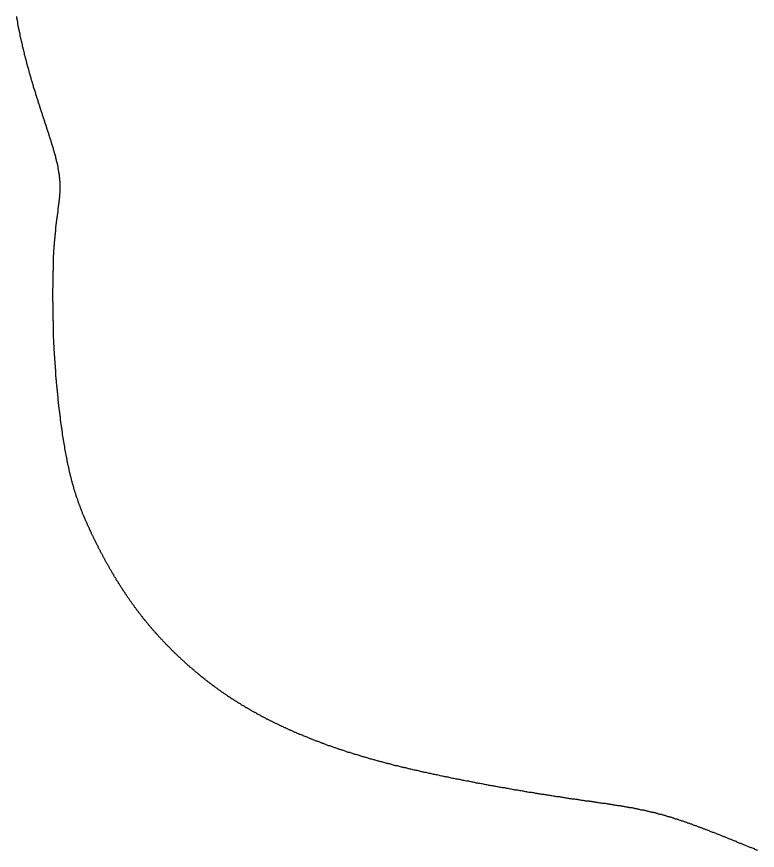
# Model space of a CAD drawing. Header units: millimetres. Extents: x 35 to 605, y 64 to 964.
# Drawn here: x 317.38 to 342.92, y 546.63 to 575.39 of the extents above; entities that cross this region are included whole.
import ezdxf

# ---------------------------------------------------------------- set-up
doc = ezdxf.new("R2010")
doc.units = ezdxf.units.MM

msp = doc.modelspace()

# ---------------------------------------------------------------- linework, layer by layer
msp.add_polyline3d([(342.927, 546.628, 0), (342.897, 546.638, 0), (342.867, 546.648, 0), (342.837, 546.658, 0), (342.817, 546.678, 0), (342.787, 546.688, 0), (342.757, 546.698, 0), (342.727, 546.708, 0), (342.707, 546.718, 0), (342.677, 546.728, 0), (342.647, 546.738, 0), (342.617, 546.748, 0), (342.597, 546.758, 0), (342.567, 546.768, 0), (342.537, 546.788, 0), (342.517, 546.798, 0), (342.487, 546.808, 0), (342.457, 546.818, 0), (342.437, 546.828, 0), (342.407, 546.838, 0), (342.377, 546.848, 0), (342.357, 546.858, 0), (342.327, 546.868, 0), (342.297, 546.878, 0), (342.277, 546.888, 0), (342.247, 546.898, 0), (342.217, 546.908, 0), (342.197, 546.928, 0), (342.167, 546.938, 0), (342.147, 546.948, 0), (342.117, 546.958, 0), (342.087, 546.968, 0), (342.067, 546.978, 0), (342.037, 546.988, 0), (342.017, 546.998, 0), (341.987, 547.008, 0), (341.967, 547.018, 0), (341.937, 547.028, 0), (341.917, 547.038, 0), (341.887, 547.048, 0), (341.867, 547.058, 0), (341.837, 547.068, 0), (341.817, 547.078, 0), (341.787, 547.088, 0), (341.767, 547.098, 0), (341.737, 547.108, 0), (341.717, 547.118, 0), (341.687, 547.128, 0), (341.667, 547.138, 0), (341.637, 547.148, 0), (341.617, 547.158, 0), (341.587, 547.168, 0), (341.567, 547.178, 0), (341.537, 547.188, 0), (341.517, 547.198, 0), (341.497, 547.208, 0), (341.467, 547.218, 0), (341.447, 547.228, 0), (341.417, 547.238, 0), (341.397, 547.248, 0), (341.377, 547.248, 0), (341.347, 547.258, 0), (341.327, 547.268, 0), (341.297, 547.278, 0), (341.277, 547.288, 0), (341.257, 547.298, 0), (341.227, 547.308, 0), (341.207, 547.318, 0), (341.187, 547.328, 0), (341.157, 547.338, 0), (341.137, 547.348, 0), (341.117, 547.358, 0), (341.087, 547.358, 0), (341.067, 547.368, 0), (341.047, 547.378, 0), (341.017, 547.388, 0), (340.997, 547.398, 0), (340.977, 547.408, 0), (340.947, 547.418, 0), (340.927, 547.428, 0), (340.907, 547.428, 0), (340.877, 547.438, 0), (340.857, 547.448, 0), (340.837, 547.458, 0), (340.807, 547.468, 0), (340.787, 547.478, 0), (340.767, 547.488, 0), (340.747, 547.488, 0), (340.717, 547.498, 0), (340.697, 547.508, 0), (340.677, 547.518, 0), (340.657, 547.528, 0), (340.627, 547.528, 0), (340.607, 547.538, 0), (340.587, 547.548, 0), (340.567, 547.558, 0), (340.537, 547.568, 0), (340.517, 547.568, 0), (340.497, 547.578, 0), (340.477, 547.588, 0), (340.457, 547.598, 0), (340.427, 547.598, 0), (340.407, 547.608, 0), (340.387, 547.618, 0), (340.367, 547.628, 0), (340.337, 547.638, 0), (340.317, 547.638, 0), (340.297, 547.648, 0), (340.277, 547.658, 0), (340.257, 547.658, 0), (340.227, 547.668, 0), (340.207, 547.678, 0), (340.187, 547.688, 0), (340.167, 547.688, 0), (340.147, 547.698, 0), (340.127, 547.708, 0), (340.097, 547.708, 0), (340.077, 547.718, 0), (340.057, 547.728, 0), (340.037, 547.738, 0), (340.017, 547.738, 0), (339.997, 547.748, 0), (339.967, 547.758, 0), (339.947, 547.758, 0), (339.927, 547.768, 0), (339.907, 547.768, 0), (339.887, 547.778, 0), (339.867, 547.788, 0), (339.837, 547.788, 0), (339.817, 547.798, 0), (339.797, 547.808, 0), (339.777, 547.808, 0), (339.757, 547.818, 0), (339.737, 547.828, 0), (339.717, 547.828, 0), (339.687, 547.838, 0), (339.667, 547.838, 0), (339.647, 547.848, 0), (339.627, 547.858, 0), (339.607, 547.858, 0), (339.587, 547.868, 0), (339.567, 547.868, 0), (339.537, 547.878, 0), (339.517, 547.878, 0), (339.497, 547.888, 0), (339.477, 547.898, 0), (339.457, 547.898, 0), (339.437, 547.908, 0), (339.417, 547.908, 0), (339.397, 547.918, 0), (339.367, 547.918, 0), (339.347, 547.928, 0), (339.327, 547.928, 0), (339.307, 547.938, 0), (339.287, 547.938, 0), (339.267, 547.948, 0), (339.247, 547.948, 0), (339.217, 547.958, 0), (339.197, 547.958, 0), (339.177, 547.968, 0), (339.157, 547.968, 0), (339.137, 547.978, 0), (339.117, 547.978, 0), (339.097, 547.988, 0), (339.067, 547.988, 0), (339.047, 547.998, 0), (339.027, 547.998, 0), (339.007, 548.008, 0), (338.987, 548.008, 0), (338.967, 548.018, 0), (338.937, 548.018, 0), (338.917, 548.018, 0), (338.897, 548.028, 0), (338.877, 548.028, 0), (338.857, 548.038, 0), (338.827, 548.038, 0), (338.807, 548.048, 0), (338.787, 548.048, 0), (338.767, 548.058, 0), (338.747, 548.058, 0), (338.717, 548.058, 0), (338.697, 548.068, 0), (338.677, 548.068, 0), (338.657, 548.078, 0), (338.637, 548.078, 0), (338.607, 548.088, 0), (338.587, 548.088, 0), (338.567, 548.088, 0), (338.547, 548.098, 0), (338.517, 548.098, 0), (338.497, 548.108, 0), (338.477, 548.108, 0), (338.457, 548.108, 0), (338.427, 548.118, 0), (338.407, 548.118, 0), (338.387, 548.128, 0), (338.357, 548.128, 0), (338.337, 548.128, 0), (338.317, 548.138, 0), (338.297, 548.138, 0), (338.267, 548.138, 0), (338.247, 548.148, 0), (338.227, 548.148, 0), (338.197, 548.158, 0), (338.177, 548.158, 0), (338.157, 548.158, 0), (338.127, 548.168, 0), (338.107, 548.168, 0), (338.077, 548.178, 0), (338.057, 548.178, 0), (338.037, 548.178, 0), (338.007, 548.188, 0), (337.987, 548.188, 0), (337.957, 548.188, 0), (337.937, 548.198, 0), (337.917, 548.198, 0), (337.887, 548.208, 0), (337.867, 548.208, 0), (337.837, 548.208, 0), (337.817, 548.218, 0), (337.787, 548.218, 0), (337.767, 548.218, 0), (337.737, 548.228, 0), (337.717, 548.228, 0), (337.687, 548.238, 0), (337.667, 548.238, 0), (337.637, 548.238, 0), (337.617, 548.248, 0), (337.587, 548.248, 0), (337.567, 548.248, 0), (337.537, 548.258, 0), (337.507, 548.258, 0), (337.487, 548.258, 0), (337.457, 548.268, 0), (337.437, 548.268, 0), (337.407, 548.278, 0), (337.377, 548.278, 0), (337.357, 548.278, 0), (337.327, 548.288, 0), (337.297, 548.288, 0), (337.277, 548.298, 0), (337.247, 548.298, 0), (337.217, 548.298, 0), (337.197, 548.308, 0), (337.167, 548.308, 0), (337.137, 548.308, 0), (337.117, 548.318, 0), (337.087, 548.318, 0), (337.057, 548.328, 0), (337.027, 548.328, 0), (336.997, 548.328, 0), (336.977, 548.338, 0), (336.947, 548.338, 0), (336.917, 548.348, 0), (336.887, 548.348, 0), (336.857, 548.348, 0), (336.827, 548.358, 0), (336.807, 548.358, 0), (336.777, 548.368, 0), (336.747, 548.368, 0), (336.717, 548.378, 0), (336.687, 548.378, 0), (336.657, 548.378, 0), (336.627, 548.388, 0), (336.597, 548.388, 0), (336.567, 548.398, 0), (336.537, 548.398, 0), (336.507, 548.408, 0), (336.477, 548.408, 0), (336.447, 548.408, 0), (336.417, 548.418, 0), (336.387, 548.418, 0), (336.357, 548.428, 0), (336.327, 548.428, 0), (336.297, 548.438, 0), (336.257, 548.438, 0), (336.227, 548.448, 0), (336.197, 548.448, 0), (336.167, 548.458, 0), (336.137, 548.458, 0), (336.107, 548.468, 0), (336.067, 548.468, 0), (336.037, 548.478, 0), (336.007, 548.478, 0), (335.977, 548.488, 0), (335.937, 548.488, 0), (335.907, 548.498, 0), (335.877, 548.498, 0), (335.837, 548.508, 0), (335.807, 548.508, 0), (335.777, 548.518, 0), (335.737, 548.518, 0), (335.707, 548.528, 0), (335.667, 548.528, 0), (335.637, 548.538, 0), (335.607, 548.538, 0), (335.567, 548.548, 0), (335.537, 548.548, 0), (335.497, 548.558, 0), (335.467, 548.568, 0), (335.427, 548.568, 0), (335.397, 548.578, 0), (335.357, 548.578, 0), (335.327, 548.588, 0), (335.287, 548.588, 0), (335.257, 548.598, 0), (335.217, 548.608, 0), (335.177, 548.608, 0), (335.147, 548.618, 0), (335.107, 548.618, 0), (335.077, 548.628, 0), (335.037, 548.628, 0), (334.997, 548.638, 0), (334.967, 548.648, 0), (334.927, 548.648, 0), (334.887, 548.658, 0), (334.857, 548.668, 0), (334.817, 548.668, 0), (334.777, 548.678, 0), (334.737, 548.678, 0), (334.707, 548.688, 0), (334.667, 548.698, 0), (334.627, 548.698, 0), (334.587, 548.708, 0), (334.557, 548.718, 0), (334.517, 548.718, 0), (334.477, 548.728, 0), (334.437, 548.738, 0), (334.407, 548.738, 0), (334.367, 548.748, 0), (334.327, 548.758, 0), (334.287, 548.758, 0), (334.247, 548.768, 0), (334.217, 548.778, 0), (334.177, 548.778, 0), (334.137, 548.788, 0), (334.097, 548.798, 0), (334.057, 548.798, 0), (334.017, 548.808, 0), (333.977, 548.818, 0), (333.947, 548.818, 0), (333.907, 548.828, 0), (333.867, 548.838, 0), (333.827, 548.838, 0), (333.787, 548.848, 0), (333.747, 548.858, 0), (333.707, 548.868, 0), (333.667, 548.868, 0), (333.637, 548.878, 0), (333.597, 548.888, 0), (333.557, 548.888, 0), (333.517, 548.898, 0), (333.477, 548.908, 0), (333.437, 548.918, 0), (333.397, 548.918, 0), (333.357, 548.928, 0), (333.317, 548.938, 0), (333.277, 548.948, 0), (333.237, 548.948, 0), (333.207, 548.958, 0), (333.167, 548.968, 0), (333.127, 548.978, 0), (333.087, 548.978, 0), (333.047, 548.988, 0), (333.007, 548.998, 0), (332.967, 549.008, 0), (332.927, 549.008, 0), (332.887, 549.018, 0), (332.847, 549.028, 0), (332.807, 549.038, 0), (332.767, 549.038, 0), (332.727, 549.048, 0), (332.697, 549.058, 0), (332.657, 549.068, 0), (332.617, 549.068, 0), (332.577, 549.078, 0), (332.537, 549.088, 0), (332.497, 549.098, 0), (332.457, 549.108, 0), (332.417, 549.108, 0), (332.377, 549.118, 0), (332.337, 549.128, 0), (332.297, 549.138, 0), (332.267, 549.148, 0), (332.227, 549.148, 0), (332.187, 549.158, 0), (332.147, 549.168, 0), (332.107, 549.178, 0), (332.067, 549.188, 0), (332.027, 549.188, 0), (331.987, 549.198, 0), (331.957, 549.208, 0), (331.917, 549.218, 0), (331.877, 549.228, 0), (331.837, 549.228, 0), (331.797, 549.238, 0), (331.757, 549.248, 0), (331.727, 549.258, 0), (331.687, 549.268, 0), (331.647, 549.278, 0), (331.607, 549.278, 0), (331.567, 549.288, 0), (331.537, 549.298, 0), (331.497, 549.308, 0), (331.457, 549.318, 0), (331.417, 549.328, 0), (331.387, 549.328, 0), (331.347, 549.338, 0), (331.307, 549.348, 0), (331.267, 549.358, 0), (331.237, 549.368, 0), (331.197, 549.378, 0), (331.157, 549.378, 0), (331.127, 549.388, 0), (331.087, 549.398, 0), (331.047, 549.408, 0), (331.017, 549.418, 0), (330.977, 549.428, 0), (330.937, 549.428, 0), (330.907, 549.438, 0), (330.867, 549.448, 0), (330.837, 549.458, 0), (330.797, 549.468, 0), (330.757, 549.478, 0), (330.727, 549.488, 0), (330.687, 549.488, 0), (330.657, 549.498, 0), (330.617, 549.508, 0), (330.587, 549.518, 0), (330.547, 549.528, 0), (330.517, 549.538, 0), (330.477, 549.548, 0), (330.447, 549.548, 0), (330.407, 549.558, 0), (330.377, 549.568, 0), (330.337, 549.578, 0), (330.307, 549.588, 0), (330.277, 549.598, 0), (330.237, 549.608, 0), (330.207, 549.608, 0), (330.177, 549.618, 0), (330.137, 549.628, 0), (330.107, 549.638, 0), (330.077, 549.648, 0), (330.037, 549.658, 0), (330.007, 549.668, 0), (329.977, 549.678, 0), (329.937, 549.678, 0), (329.907, 549.688, 0), (329.877, 549.698, 0), (329.847, 549.708, 0), (329.817, 549.718, 0), (329.777, 549.728, 0), (329.747, 549.738, 0), (329.717, 549.748, 0), (329.687, 549.748, 0), (329.657, 549.758, 0), (329.617, 549.768, 0), (329.587, 549.778, 0), (329.557, 549.788, 0), (329.527, 549.798, 0), (329.497, 549.808, 0), (329.467, 549.818, 0), (329.437, 549.828, 0), (329.407, 549.828, 0), (329.377, 549.838, 0), (329.347, 549.848, 0), (329.317, 549.858, 0), (329.287, 549.868, 0), (329.257, 549.878, 0), (329.227, 549.888, 0), (329.197, 549.898, 0), (329.167, 549.908, 0), (329.137, 549.918, 0), (329.107, 549.918, 0), (329.077, 549.928, 0), (329.047, 549.938, 0), (329.017, 549.948, 0), (328.987, 549.958, 0), (328.957, 549.968, 0), (328.927, 549.978, 0), (328.897, 549.988, 0), (328.877, 549.998, 0), (328.847, 550.008, 0), (328.817, 550.008, 0), (328.787, 550.018, 0), (328.757, 550.028, 0), (328.727, 550.038, 0), (328.707, 550.048, 0), (328.677, 550.058, 0), (328.647, 550.068, 0), (328.617, 550.078, 0), (328.587, 550.088, 0), (328.567, 550.098, 0), (328.537, 550.108, 0), (328.507, 550.108, 0), (328.487, 550.118, 0), (328.457, 550.128, 0), (328.427, 550.138, 0), (328.397, 550.148, 0), (328.377, 550.158, 0), (328.347, 550.168, 0), (328.317, 550.178, 0), (328.297, 550.188, 0), (328.267, 550.198, 0), (328.237, 550.208, 0), (328.217, 550.218, 0), (328.187, 550.228, 0), (328.167, 550.228, 0), (328.137, 550.238, 0), (328.107, 550.248, 0), (328.087, 550.258, 0), (328.057, 550.268, 0), (328.037, 550.278, 0), (328.007, 550.288, 0), (327.977, 550.298, 0), (327.957, 550.308, 0), (327.927, 550.318, 0), (327.907, 550.328, 0), (327.877, 550.338, 0), (327.857, 550.348, 0), (327.827, 550.358, 0), (327.807, 550.368, 0), (327.777, 550.378, 0), (327.757, 550.378, 0), (327.727, 550.388, 0), (327.707, 550.398, 0), (327.687, 550.408, 0), (327.657, 550.418, 0), (327.637, 550.428, 0), (327.607, 550.438, 0), (327.587, 550.448, 0), (327.557, 550.458, 0), (327.537, 550.468, 0), (327.517, 550.478, 0), (327.487, 550.488, 0), (327.467, 550.498, 0), (327.437, 550.508, 0), (327.417, 550.518, 0), (327.397, 550.528, 0), (327.367, 550.538, 0), (327.347, 550.548, 0), (327.327, 550.558, 0), (327.297, 550.568, 0), (327.277, 550.578, 0), (327.257, 550.588, 0), (327.227, 550.598, 0), (327.207, 550.608, 0), (327.187, 550.608, 0), (327.157, 550.618, 0), (327.137, 550.628, 0), (327.117, 550.638, 0), (327.097, 550.648, 0), (327.067, 550.658, 0), (327.047, 550.668, 0), (327.027, 550.678, 0), (326.997, 550.688, 0), (326.977, 550.698, 0), (326.957, 550.708, 0), (326.937, 550.718, 0), (326.917, 550.728, 0), (326.887, 550.738, 0), (326.867, 550.748, 0), (326.847, 550.758, 0), (326.827, 550.768, 0), (326.797, 550.778, 0), (326.777, 550.788, 0), (326.757, 550.798, 0), (326.737, 550.808, 0), (326.717, 550.818, 0), (326.697, 550.828, 0), (326.667, 550.838, 0), (326.647, 550.848, 0), (326.627, 550.858, 0), (326.607, 550.868, 0), (326.587, 550.878, 0), (326.567, 550.888, 0), (326.537, 550.898, 0), (326.517, 550.908, 0), (326.497, 550.918, 0), (326.477, 550.928, 0), (326.457, 550.938, 0), (326.437, 550.948, 0), (326.417, 550.958, 0), (326.397, 550.968, 0), (326.377, 550.978, 0), (326.347, 550.988, 0), (326.327, 550.998, 0), (326.307, 551.008, 0), (326.287, 551.018, 0), (326.267, 551.028, 0), (326.247, 551.038, 0), (326.227, 551.048, 0), (326.207, 551.058, 0), (326.187, 551.068, 0), (326.167, 551.078, 0), (326.147, 551.088, 0), (326.127, 551.098, 0), (326.107, 551.108, 0), (326.087, 551.118, 0), (326.067, 551.128, 0), (326.047, 551.138, 0), (326.027, 551.148, 0), (325.997, 551.158, 0), (325.977, 551.178, 0), (325.957, 551.188, 0), (325.937, 551.198, 0), (325.917, 551.208, 0), (325.897, 551.218, 0), (325.877, 551.228, 0), (325.857, 551.238, 0), (325.837, 551.248, 0), (325.817, 551.258, 0), (325.807, 551.268, 0), (325.787, 551.278, 0), (325.767, 551.288, 0), (325.747, 551.298, 0), (325.727, 551.308, 0), (325.707, 551.318, 0), (325.687, 551.328, 0), (325.667, 551.338, 0), (325.647, 551.358, 0), (325.627, 551.368, 0), (325.607, 551.378, 0), (325.587, 551.388, 0), (325.567, 551.398, 0), (325.547, 551.408, 0), (325.527, 551.418, 0), (325.507, 551.428, 0), (325.487, 551.438, 0), (325.467, 551.448, 0), (325.447, 551.458, 0), (325.437, 551.468, 0), (325.417, 551.488, 0), (325.397, 551.498, 0), (325.377, 551.508, 0), (325.357, 551.518, 0), (325.337, 551.528, 0), (325.317, 551.538, 0), (325.297, 551.548, 0), (325.277, 551.558, 0), (325.257, 551.568, 0), (325.247, 551.588, 0), (325.227, 551.598, 0), (325.207, 551.608, 0), (325.187, 551.618, 0), (325.167, 551.628, 0), (325.147, 551.638, 0), (325.127, 551.648, 0), (325.107, 551.658, 0), (325.097, 551.678, 0), (325.077, 551.688, 0), (325.057, 551.698, 0), (325.037, 551.708, 0), (325.017, 551.718, 0), (324.997, 551.728, 0), (324.987, 551.748, 0), (324.967, 551.758, 0), (324.947, 551.768, 0), (324.927, 551.778, 0), (324.907, 551.788, 0), (324.887, 551.798, 0), (324.867, 551.818, 0), (324.857, 551.828, 0), (324.837, 551.838, 0), (324.817, 551.848, 0), (324.797, 551.858, 0), (324.777, 551.868, 0), (324.767, 551.888, 0), (324.747, 551.898, 0), (324.727, 551.908, 0), (324.707, 551.918, 0), (324.687, 551.928, 0), (324.667, 551.948, 0), (324.657, 551.958, 0), (324.637, 551.968, 0), (324.617, 551.978, 0), (324.597, 551.998, 0), (324.577, 552.008, 0), (324.567, 552.018, 0), (324.547, 552.028, 0), (324.527, 552.038, 0), (324.507, 552.058, 0), (324.497, 552.068, 0), (324.477, 552.078, 0), (324.457, 552.088, 0), (324.437, 552.108, 0), (324.417, 552.118, 0), (324.407, 552.128, 0), (324.387, 552.138, 0), (324.367, 552.158, 0), (324.347, 552.168, 0), (324.337, 552.178, 0), (324.317, 552.188, 0), (324.297, 552.208, 0), (324.277, 552.218, 0), (324.257, 552.228, 0), (324.247, 552.248, 0), (324.227, 552.258, 0), (324.207, 552.268, 0), (324.187, 552.288, 0), (324.177, 552.298, 0), (324.157, 552.308, 0), (324.137, 552.318, 0), (324.117, 552.338, 0), (324.107, 552.348, 0), (324.087, 552.358, 0), (324.067, 552.378, 0), (324.047, 552.388, 0), (324.037, 552.398, 0), (324.017, 552.418, 0), (323.997, 552.428, 0), (323.977, 552.438, 0), (323.967, 552.458, 0), (323.947, 552.468, 0), (323.927, 552.478, 0), (323.907, 552.498, 0), (323.897, 552.508, 0), (323.877, 552.528, 0), (323.857, 552.538, 0), (323.847, 552.548, 0), (323.827, 552.568, 0), (323.807, 552.578, 0), (323.787, 552.588, 0), (323.777, 552.608, 0), (323.757, 552.618, 0), (323.737, 552.638, 0), (323.717, 552.648, 0), (323.707, 552.658, 0), (323.687, 552.678, 0), (323.667, 552.688, 0), (323.657, 552.708, 0), (323.637, 552.718, 0), (323.617, 552.738, 0), (323.597, 552.748, 0), (323.587, 552.758, 0), (323.567, 552.778, 0), (323.547, 552.788, 0), (323.527, 552.808, 0), (323.517, 552.818, 0), (323.497, 552.838, 0), (323.477, 552.848, 0), (323.467, 552.868, 0), (323.447, 552.878, 0), (323.427, 552.898, 0), (323.407, 552.908, 0), (323.397, 552.918, 0), (323.377, 552.938, 0), (323.357, 552.948, 0), (323.347, 552.968, 0), (323.327, 552.978, 0), (323.307, 552.998, 0), (323.297, 553.008, 0), (323.277, 553.028, 0), (323.257, 553.038, 0), (323.237, 553.058, 0), (323.227, 553.068, 0), (323.207, 553.088, 0), (323.187, 553.108, 0), (323.177, 553.118, 0), (323.157, 553.138, 0), (323.137, 553.148, 0), (323.127, 553.168, 0), (323.107, 553.178, 0), (323.087, 553.198, 0), (323.077, 553.208, 0), (323.057, 553.228, 0), (323.037, 553.238, 0), (323.027, 553.258, 0), (323.007, 553.278, 0), (322.987, 553.288, 0), (322.977, 553.308, 0), (322.957, 553.318, 0), (322.937, 553.338, 0), (322.927, 553.348, 0), (322.907, 553.368, 0), (322.887, 553.388, 0), (322.877, 553.398, 0), (322.857, 553.418, 0), (322.837, 553.428, 0), (322.827, 553.448, 0), (322.807, 553.468, 0), (322.787, 553.478, 0), (322.777, 553.498, 0), (322.757, 553.508, 0), (322.737, 553.528, 0), (322.727, 553.548, 0), (322.707, 553.558, 0), (322.697, 553.578, 0), (322.677, 553.598, 0), (322.657, 553.608, 0), (322.647, 553.628, 0), (322.627, 553.648, 0), (322.607, 553.658, 0), (322.597, 553.678, 0), (322.577, 553.688, 0), (322.567, 553.708, 0), (322.547, 553.728, 0), (322.527, 553.738, 0), (322.517, 553.758, 0), (322.497, 553.778, 0), (322.477, 553.798, 0), (322.467, 553.808, 0), (322.447, 553.828, 0), (322.437, 553.848, 0), (322.417, 553.858, 0), (322.407, 553.878, 0), (322.387, 553.898, 0), (322.367, 553.908, 0), (322.357, 553.928, 0), (322.337, 553.948, 0), (322.327, 553.958, 0), (322.307, 553.978, 0), (322.287, 553.998, 0), (322.277, 554.018, 0), (322.257, 554.028, 0), (322.247, 554.048, 0), (322.227, 554.068, 0), (322.217, 554.088, 0), (322.197, 554.098, 0), (322.187, 554.118, 0), (322.167, 554.138, 0), (322.147, 554.158, 0), (322.137, 554.168, 0), (322.117, 554.188, 0), (322.107, 554.208, 0), (322.087, 554.228, 0), (322.077, 554.238, 0), (322.057, 554.258, 0), (322.047, 554.278, 0), (322.027, 554.298, 0), (322.017, 554.308, 0), (321.997, 554.328, 0), (321.987, 554.348, 0), (321.967, 554.368, 0), (321.957, 554.388, 0), (321.937, 554.398, 0), (321.927, 554.418, 0), (321.907, 554.438, 0), (321.897, 554.458, 0), (321.877, 554.478, 0), (321.867, 554.488, 0), (321.847, 554.508, 0), (321.837, 554.528, 0), (321.817, 554.548, 0), (321.807, 554.568, 0), (321.787, 554.578, 0), (321.777, 554.598, 0), (321.757, 554.618, 0), (321.747, 554.638, 0), (321.727, 554.658, 0), (321.717, 554.678, 0), (321.697, 554.688, 0), (321.687, 554.708, 0), (321.677, 554.728, 0), (321.657, 554.748, 0), (321.647, 554.768, 0), (321.627, 554.788, 0), (321.617, 554.808, 0), (321.597, 554.818, 0), (321.587, 554.838, 0), (321.577, 554.858, 0), (321.557, 554.878, 0), (321.547, 554.898, 0), (321.527, 554.918, 0), (321.517, 554.938, 0), (321.507, 554.958, 0), (321.487, 554.968, 0), (321.477, 554.988, 0), (321.457, 555.008, 0), (321.447, 555.028, 0), (321.437, 555.048, 0), (321.417, 555.068, 0), (321.407, 555.088, 0), (321.387, 555.108, 0), (321.377, 555.128, 0), (321.367, 555.138, 0), (321.347, 555.158, 0), (321.337, 555.178, 0), (321.327, 555.198, 0), (321.307, 555.218, 0), (321.297, 555.238, 0), (321.287, 555.258, 0), (321.267, 555.278, 0), (321.257, 555.298, 0), (321.247, 555.318, 0), (321.227, 555.338, 0), (321.217, 555.348, 0), (321.207, 555.368, 0), (321.187, 555.388, 0), (321.177, 555.408, 0), (321.167, 555.428, 0), (321.157, 555.448, 0), (321.137, 555.468, 0), (321.127, 555.488, 0), (321.117, 555.508, 0), (321.097, 555.528, 0), (321.087, 555.548, 0), (321.077, 555.568, 0), (321.067, 555.588, 0), (321.047, 555.608, 0), (321.037, 555.618, 0), (321.027, 555.638, 0), (321.017, 555.658, 0), (320.997, 555.678, 0), (320.987, 555.698, 0), (320.977, 555.718, 0), (320.967, 555.738, 0), (320.947, 555.758, 0), (320.937, 555.778, 0), (320.927, 555.798, 0), (320.917, 555.818, 0), (320.897, 555.838, 0), (320.887, 555.858, 0), (320.877, 555.878, 0), (320.867, 555.898, 0), (320.857, 555.918, 0), (320.837, 555.928, 0), (320.827, 555.948, 0), (320.817, 555.968, 0), (320.807, 555.988, 0), (320.797, 556.008, 0), (320.787, 556.028, 0), (320.767, 556.048, 0), (320.757, 556.068, 0), (320.747, 556.088, 0), (320.737, 556.108, 0), (320.727, 556.128, 0), (320.717, 556.148, 0), (320.697, 556.168, 0), (320.687, 556.188, 0), (320.677, 556.208, 0), (320.667, 556.228, 0), (320.657, 556.238, 0), (320.647, 556.258, 0), (320.637, 556.278, 0), (320.627, 556.298, 0), (320.607, 556.318, 0), (320.597, 556.338, 0), (320.587, 556.358, 0), (320.577, 556.378, 0), (320.567, 556.398, 0), (320.557, 556.418, 0), (320.547, 556.438, 0), (320.537, 556.458, 0), (320.527, 556.478, 0), (320.517, 556.498, 0), (320.507, 556.508, 0), (320.487, 556.528, 0), (320.477, 556.548, 0), (320.467, 556.568, 0), (320.457, 556.588, 0), (320.447, 556.608, 0), (320.437, 556.628, 0), (320.427, 556.648, 0), (320.417, 556.668, 0), (320.407, 556.688, 0), (320.397, 556.708, 0), (320.387, 556.718, 0), (320.377, 556.738, 0), (320.367, 556.758, 0), (320.357, 556.778, 0), (320.347, 556.798, 0), (320.337, 556.818, 0), (320.327, 556.838, 0), (320.317, 556.858, 0), (320.307, 556.868, 0), (320.297, 556.888, 0), (320.287, 556.908, 0), (320.277, 556.928, 0), (320.267, 556.948, 0), (320.257, 556.968, 0), (320.247, 556.988, 0), (320.237, 557.008, 0), (320.227, 557.018, 0), (320.217, 557.038, 0), (320.207, 557.058, 0), (320.197, 557.078, 0), (320.187, 557.098, 0), (320.187, 557.118, 0), (320.177, 557.128, 0), (320.167, 557.148, 0), (320.157, 557.168, 0), (320.147, 557.188, 0), (320.137, 557.208, 0), (320.127, 557.228, 0), (320.117, 557.238, 0), (320.107, 557.258, 0), (320.097, 557.278, 0), (320.087, 557.298, 0), (320.087, 557.318, 0), (320.077, 557.328, 0), (320.067, 557.348, 0), (320.057, 557.368, 0), (320.047, 557.388, 0), (320.037, 557.408, 0), (320.027, 557.418, 0), (320.017, 557.438, 0), (320.017, 557.458, 0), (320.007, 557.478, 0), (319.997, 557.488, 0), (319.987, 557.508, 0), (319.977, 557.528, 0), (319.967, 557.548, 0), (319.967, 557.558, 0), (319.957, 557.578, 0), (319.947, 557.598, 0), (319.937, 557.618, 0), (319.927, 557.628, 0), (319.927, 557.648, 0), (319.917, 557.668, 0), (319.907, 557.678, 0), (319.897, 557.698, 0), (319.887, 557.718, 0), (319.887, 557.738, 0), (319.877, 557.748, 0), (319.867, 557.768, 0), (319.857, 557.788, 0), (319.857, 557.798, 0), (319.847, 557.818, 0), (319.837, 557.838, 0), (319.827, 557.848, 0), (319.827, 557.868, 0), (319.817, 557.888, 0), (319.807, 557.898, 0), (319.797, 557.918, 0), (319.797, 557.938, 0), (319.787, 557.948, 0), (319.777, 557.968, 0), (319.767, 557.988, 0), (319.767, 557.998, 0), (319.757, 558.018, 0), (319.747, 558.038, 0), (319.747, 558.048, 0), (319.737, 558.068, 0), (319.727, 558.088, 0), (319.717, 558.098, 0), (319.717, 558.118, 0), (319.707, 558.138, 0), (319.697, 558.148, 0), (319.697, 558.168, 0), (319.687, 558.178, 0), (319.677, 558.198, 0), (319.677, 558.218, 0), (319.667, 558.228, 0), (319.657, 558.248, 0), (319.657, 558.268, 0), (319.647, 558.278, 0), (319.637, 558.298, 0), (319.637, 558.308, 0), (319.627, 558.328, 0), (319.617, 558.348, 0), (319.617, 558.358, 0), (319.607, 558.378, 0), (319.607, 558.398, 0), (319.597, 558.408, 0), (319.587, 558.428, 0), (319.587, 558.438, 0), (319.577, 558.458, 0), (319.567, 558.478, 0), (319.567, 558.488, 0), (319.557, 558.508, 0), (319.557, 558.528, 0), (319.547, 558.538, 0), (319.537, 558.558, 0), (319.537, 558.568, 0), (319.527, 558.588, 0), (319.527, 558.608, 0), (319.517, 558.618, 0), (319.517, 558.638, 0), (319.507, 558.658, 0), (319.497, 558.668, 0), (319.497, 558.688, 0), (319.487, 558.708, 0), (319.487, 558.718, 0), (319.477, 558.738, 0), (319.477, 558.748, 0), (319.467, 558.768, 0), (319.457, 558.788, 0), (319.457, 558.798, 0), (319.447, 558.818, 0), (319.447, 558.838, 0), (319.437, 558.848, 0), (319.437, 558.868, 0), (319.427, 558.888, 0), (319.427, 558.898, 0), (319.417, 558.918, 0), (319.417, 558.938, 0), (319.407, 558.948, 0), (319.397, 558.968, 0), (319.397, 558.988, 0), (319.387, 558.998, 0), (319.387, 559.018, 0), (319.377, 559.038, 0), (319.377, 559.048, 0), (319.367, 559.068, 0), (319.367, 559.088, 0), (319.357, 559.108, 0), (319.357, 559.118, 0), (319.347, 559.138, 0), (319.347, 559.158, 0), (319.337, 559.168, 0), (319.337, 559.188, 0), (319.327, 559.208, 0), (319.327, 559.228, 0), (319.317, 559.238, 0), (319.317, 559.258, 0), (319.307, 559.278, 0), (319.307, 559.298, 0), (319.297, 559.308, 0), (319.297, 559.328, 0), (319.297, 559.348, 0), (319.287, 559.368, 0), (319.287, 559.378, 0), (319.277, 559.398, 0), (319.277, 559.418, 0), (319.267, 559.438, 0), (319.267, 559.448, 0), (319.257, 559.468, 0), (319.257, 559.488, 0), (319.247, 559.508, 0), (319.247, 559.528, 0), (319.237, 559.548, 0), (319.237, 559.558, 0), (319.237, 559.578, 0), (319.227, 559.598, 0), (319.227, 559.618, 0), (319.217, 559.638, 0), (319.217, 559.658, 0), (319.207, 559.668, 0), (319.207, 559.688, 0), (319.207, 559.708, 0), (319.197, 559.728, 0), (319.197, 559.748, 0), (319.187, 559.768, 0), (319.187, 559.788, 0), (319.177, 559.808, 0), (319.177, 559.828, 0), (319.177, 559.848, 0), (319.167, 559.858, 0), (319.167, 559.878, 0), (319.157, 559.898, 0), (319.157, 559.918, 0), (319.147, 559.938, 0), (319.147, 559.958, 0), (319.147, 559.978, 0), (319.137, 559.998, 0), (319.137, 560.018, 0), (319.127, 560.038, 0), (319.127, 560.058, 0), (319.127, 560.078, 0), (319.117, 560.098, 0), (319.117, 560.118, 0), (319.107, 560.138, 0), (319.107, 560.158, 0), (319.107, 560.178, 0), (319.097, 560.208, 0), (319.097, 560.228, 0), (319.087, 560.248, 0), (319.087, 560.268, 0), (319.087, 560.288, 0), (319.077, 560.308, 0), (319.077, 560.328, 0), (319.067, 560.348, 0), (319.067, 560.368, 0), (319.067, 560.398, 0), (319.057, 560.418, 0), (319.057, 560.438, 0), (319.047, 560.458, 0), (319.047, 560.478, 0), (319.047, 560.498, 0), (319.037, 560.518, 0), (319.037, 560.548, 0), (319.037, 560.568, 0), (319.027, 560.588, 0), (319.027, 560.608, 0), (319.017, 560.638, 0), (319.017, 560.658, 0), (319.017, 560.678, 0), (319.007, 560.698, 0), (319.007, 560.718, 0), (319.007, 560.748, 0), (318.997, 560.768, 0), (318.997, 560.788, 0), (318.997, 560.818, 0), (318.987, 560.838, 0), (318.987, 560.858, 0), (318.977, 560.878, 0), (318.977, 560.908, 0), (318.977, 560.928, 0), (318.967, 560.948, 0), (318.967, 560.978, 0), (318.967, 560.998, 0), (318.957, 561.018, 0), (318.957, 561.048, 0), (318.957, 561.068, 0), (318.947, 561.088, 0), (318.947, 561.118, 0), (318.947, 561.138, 0), (318.937, 561.168, 0), (318.937, 561.188, 0), (318.937, 561.208, 0), (318.927, 561.238, 0), (318.927, 561.258, 0), (318.927, 561.278, 0), (318.917, 561.308, 0), (318.917, 561.328, 0), (318.917, 561.358, 0), (318.907, 561.378, 0), (318.907, 561.408, 0), (318.907, 561.428, 0), (318.897, 561.448, 0), (318.897, 561.478, 0), (318.897, 561.498, 0), (318.887, 561.528, 0), (318.887, 561.548, 0), (318.887, 561.578, 0), (318.877, 561.598, 0), (318.877, 561.628, 0), (318.877, 561.648, 0), (318.867, 561.678, 0), (318.867, 561.698, 0), (318.867, 561.728, 0), (318.867, 561.748, 0), (318.857, 561.778, 0), (318.857, 561.798, 0), (318.857, 561.828, 0), (318.847, 561.848, 0), (318.847, 561.878, 0), (318.847, 561.898, 0), (318.837, 561.928, 0), (318.837, 561.948, 0), (318.837, 561.978, 0), (318.837, 561.998, 0), (318.827, 562.028, 0), (318.827, 562.058, 0), (318.827, 562.078, 0), (318.827, 562.108, 0), (318.817, 562.128, 0), (318.817, 562.158, 0), (318.817, 562.178, 0), (318.807, 562.208, 0), (318.807, 562.238, 0), (318.807, 562.258, 0), (318.807, 562.288, 0), (318.797, 562.308, 0), (318.797, 562.338, 0), (318.797, 562.368, 0), (318.797, 562.388, 0), (318.787, 562.418, 0), (318.787, 562.438, 0), (318.787, 562.468, 0), (318.787, 562.498, 0), (318.777, 562.518, 0), (318.777, 562.548, 0), (318.777, 562.568, 0), (318.777, 562.598, 0), (318.767, 562.628, 0), (318.767, 562.648, 0), (318.767, 562.678, 0), (318.767, 562.708, 0), (318.757, 562.728, 0), (318.757, 562.758, 0), (318.757, 562.788, 0), (318.757, 562.808, 0), (318.757, 562.838, 0), (318.747, 562.868, 0), (318.747, 562.888, 0), (318.747, 562.918, 0), (318.747, 562.948, 0), (318.737, 562.968, 0), (318.737, 562.998, 0), (318.737, 563.028, 0), (318.737, 563.048, 0), (318.737, 563.078, 0), (318.727, 563.108, 0), (318.727, 563.128, 0), (318.727, 563.158, 0), (318.727, 563.188, 0), (318.727, 563.208, 0), (318.717, 563.238, 0), (318.717, 563.268, 0), (318.717, 563.288, 0), (318.717, 563.318, 0), (318.717, 563.348, 0), (318.707, 563.368, 0), (318.707, 563.398, 0), (318.707, 563.428, 0), (318.707, 563.448, 0), (318.707, 563.478, 0), (318.707, 563.508, 0), (318.697, 563.528, 0), (318.697, 563.558, 0), (318.697, 563.588, 0), (318.697, 563.618, 0), (318.697, 563.638, 0), (318.697, 563.668, 0), (318.687, 563.698, 0), (318.687, 563.718, 0), (318.687, 563.748, 0), (318.687, 563.778, 0), (318.687, 563.798, 0), (318.687, 563.828, 0), (318.677, 563.858, 0), (318.677, 563.888, 0), (318.677, 563.908, 0), (318.677, 563.938, 0), (318.677, 563.968, 0), (318.677, 563.988, 0), (318.677, 564.018, 0), (318.677, 564.048, 0), (318.667, 564.068, 0), (318.667, 564.098, 0), (318.667, 564.128, 0), (318.667, 564.158, 0), (318.667, 564.178, 0), (318.667, 564.208, 0), (318.667, 564.238, 0), (318.667, 564.258, 0), (318.657, 564.288, 0), (318.657, 564.318, 0), (318.657, 564.338, 0), (318.657, 564.368, 0), (318.657, 564.398, 0), (318.657, 564.418, 0), (318.657, 564.448, 0), (318.657, 564.478, 0), (318.657, 564.498, 0), (318.657, 564.528, 0), (318.647, 564.558, 0), (318.647, 564.578, 0), (318.647, 564.608, 0), (318.647, 564.638, 0), (318.647, 564.658, 0), (318.647, 564.688, 0), (318.647, 564.718, 0), (318.647, 564.738, 0), (318.647, 564.768, 0), (318.647, 564.798, 0), (318.647, 564.818, 0), (318.647, 564.848, 0), (318.647, 564.878, 0), (318.637, 564.898, 0), (318.637, 564.928, 0), (318.637, 564.948, 0), (318.637, 564.978, 0), (318.637, 565.008, 0), (318.637, 565.028, 0), (318.637, 565.058, 0), (318.637, 565.088, 0), (318.637, 565.108, 0), (318.637, 565.138, 0), (318.637, 565.158, 0), (318.637, 565.188, 0), (318.637, 565.208, 0), (318.637, 565.238, 0), (318.637, 565.268, 0), (318.637, 565.288, 0), (318.637, 565.318, 0), (318.637, 565.338, 0), (318.637, 565.368, 0), (318.637, 565.388, 0), (318.637, 565.418, 0), (318.637, 565.448, 0), (318.637, 565.468, 0), (318.637, 565.498, 0), (318.637, 565.518, 0), (318.627, 565.548, 0), (318.627, 565.568, 0), (318.627, 565.598, 0), (318.627, 565.618, 0), (318.627, 565.648, 0), (318.627, 565.668, 0), (318.627, 565.698, 0), (318.627, 565.718, 0), (318.627, 565.748, 0), (318.627, 565.768, 0), (318.627, 565.798, 0), (318.627, 565.818, 0), (318.627, 565.838, 0), (318.627, 565.868, 0), (318.627, 565.888, 0), (318.627, 565.918, 0), (318.627, 565.938, 0), (318.627, 565.968, 0), (318.627, 565.988, 0), (318.627, 566.008, 0), (318.627, 566.038, 0), (318.637, 566.058, 0), (318.637, 566.088, 0), (318.637, 566.108, 0), (318.637, 566.128, 0), (318.637, 566.158, 0), (318.637, 566.178, 0), (318.637, 566.198, 0), (318.637, 566.228, 0), (318.637, 566.248, 0), (318.637, 566.268, 0), (318.637, 566.298, 0), (318.637, 566.318, 0), (318.637, 566.338, 0), (318.637, 566.368, 0), (318.637, 566.388, 0), (318.637, 566.408, 0), (318.637, 566.428, 0), (318.637, 566.458, 0), (318.637, 566.478, 0), (318.637, 566.498, 0), (318.637, 566.518, 0), (318.637, 566.548, 0), (318.637, 566.568, 0), (318.637, 566.588, 0), (318.637, 566.608, 0), (318.637, 566.628, 0), (318.647, 566.648, 0), (318.647, 566.678, 0), (318.647, 566.698, 0), (318.647, 566.718, 0), (318.647, 566.738, 0), (318.647, 566.758, 0), (318.647, 566.778, 0), (318.647, 566.798, 0), (318.647, 566.818, 0), (318.647, 566.848, 0), (318.647, 566.868, 0), (318.647, 566.888, 0), (318.647, 566.908, 0), (318.647, 566.928, 0), (318.657, 566.948, 0), (318.657, 566.968, 0), (318.657, 566.988, 0), (318.657, 567.008, 0), (318.657, 567.028, 0), (318.657, 567.048, 0), (318.657, 567.068, 0), (318.657, 567.088, 0), (318.657, 567.108, 0), (318.657, 567.128, 0), (318.657, 567.148, 0), (318.657, 567.158, 0), (318.667, 567.178, 0), (318.667, 567.198, 0), (318.667, 567.218, 0), (318.667, 567.238, 0), (318.667, 567.258, 0), (318.667, 567.278, 0), (318.667, 567.288, 0), (318.667, 567.308, 0), (318.667, 567.328, 0), (318.667, 567.348, 0), (318.677, 567.368, 0), (318.677, 567.378, 0), (318.677, 567.398, 0), (318.677, 567.418, 0), (318.677, 567.438, 0), (318.677, 567.448, 0), (318.677, 567.468, 0), (318.677, 567.488, 0), (318.687, 567.508, 0), (318.687, 567.518, 0), (318.687, 567.538, 0), (318.687, 567.558, 0), (318.687, 567.568, 0), (318.687, 567.588, 0), (318.687, 567.598, 0), (318.687, 567.618, 0), (318.687, 567.638, 0), (318.697, 567.648, 0), (318.697, 567.668, 0), (318.697, 567.688, 0), (318.697, 567.698, 0), (318.697, 567.718, 0), (318.697, 567.728, 0), (318.697, 567.748, 0), (318.707, 567.758, 0), (318.707, 567.778, 0), (318.707, 567.788, 0), (318.707, 567.808, 0), (318.707, 567.818, 0), (318.707, 567.838, 0), (318.707, 567.848, 0), (318.707, 567.868, 0), (318.717, 567.878, 0), (318.717, 567.898, 0), (318.717, 567.908, 0), (318.717, 567.928, 0), (318.717, 567.938, 0), (318.717, 567.948, 0), (318.717, 567.968, 0), (318.727, 567.978, 0), (318.727, 567.998, 0), (318.727, 568.008, 0), (318.727, 568.018, 0), (318.727, 568.038, 0), (318.727, 568.048, 0), (318.727, 568.058, 0), (318.737, 568.078, 0), (318.737, 568.088, 0), (318.737, 568.098, 0), (318.737, 568.118, 0), (318.737, 568.128, 0), (318.737, 568.138, 0), (318.737, 568.148, 0), (318.747, 568.168, 0), (318.747, 568.178, 0), (318.747, 568.188, 0), (318.747, 568.208, 0), (318.747, 568.218, 0), (318.747, 568.228, 0), (318.747, 568.238, 0), (318.757, 568.248, 0), (318.757, 568.268, 0), (318.757, 568.278, 0), (318.757, 568.288, 0), (318.757, 568.298, 0), (318.757, 568.318, 0), (318.757, 568.328, 0), (318.767, 568.338, 0), (318.767, 568.348, 0), (318.767, 568.358, 0), (318.767, 568.368, 0), (318.767, 568.378, 0), (318.767, 568.398, 0), (318.767, 568.408, 0), (318.777, 568.418, 0), (318.777, 568.428, 0), (318.777, 568.438, 0), (318.777, 568.448, 0), (318.777, 568.458, 0), (318.777, 568.468, 0), (318.777, 568.478, 0), (318.787, 568.498, 0), (318.787, 568.508, 0), (318.787, 568.518, 0), (318.787, 568.528, 0), (318.787, 568.538, 0), (318.787, 568.548, 0), (318.787, 568.558, 0), (318.797, 568.568, 0), (318.797, 568.578, 0), (318.797, 568.588, 0), (318.797, 568.598, 0), (318.797, 568.608, 0), (318.797, 568.618, 0), (318.797, 568.628, 0), (318.797, 568.638, 0), (318.807, 568.648, 0), (318.807, 568.658, 0), (318.807, 568.668, 0), (318.807, 568.678, 0), (318.807, 568.688, 0), (318.807, 568.698, 0), (318.807, 568.708, 0), (318.817, 568.718, 0), (318.817, 568.728, 0), (318.817, 568.738, 0), (318.817, 568.748, 0), (318.817, 568.758, 0), (318.817, 568.768, 0), (318.817, 568.778, 0), (318.817, 568.778, 0), (318.817, 568.788, 0), (318.827, 568.798, 0), (318.827, 568.808, 0), (318.827, 568.818, 0), (318.827, 568.828, 0), (318.827, 568.838, 0), (318.827, 568.848, 0), (318.827, 568.858, 0), (318.827, 568.868, 0), (318.837, 568.868, 0), (318.837, 568.878, 0), (318.837, 568.888, 0), (318.837, 568.898, 0), (318.837, 568.908, 0), (318.837, 568.918, 0), (318.837, 568.928, 0), (318.837, 568.938, 0), (318.837, 568.938, 0), (318.837, 568.948, 0), (318.847, 568.958, 0), (318.847, 568.968, 0), (318.847, 568.978, 0), (318.847, 568.988, 0), (318.847, 568.998, 0), (318.847, 568.998, 0), (318.847, 569.008, 0), (318.847, 569.018, 0), (318.847, 569.028, 0), (318.847, 569.038, 0), (318.847, 569.048, 0), (318.857, 569.048, 0), (318.857, 569.058, 0), (318.857, 569.068, 0), (318.857, 569.078, 0), (318.857, 569.088, 0), (318.857, 569.088, 0), (318.857, 569.098, 0), (318.857, 569.108, 0), (318.857, 569.118, 0), (318.857, 569.128, 0), (318.857, 569.128, 0), (318.857, 569.138, 0), (318.857, 569.148, 0), (318.867, 569.158, 0), (318.867, 569.168, 0), (318.867, 569.168, 0), (318.867, 569.178, 0), (318.867, 569.188, 0), (318.867, 569.198, 0), (318.867, 569.198, 0), (318.867, 569.208, 0), (318.867, 569.218, 0), (318.867, 569.228, 0), (318.867, 569.238, 0), (318.867, 569.238, 0), (318.867, 569.248, 0), (318.867, 569.258, 0), (318.867, 569.268, 0), (318.867, 569.268, 0), (318.867, 569.278, 0), (318.867, 569.288, 0), (318.877, 569.298, 0), (318.877, 569.298, 0), (318.877, 569.308, 0), (318.877, 569.318, 0), (318.877, 569.328, 0), (318.877, 569.328, 0), (318.877, 569.338, 0), (318.877, 569.348, 0), (318.877, 569.358, 0), (318.877, 569.358, 0), (318.877, 569.368, 0), (318.877, 569.378, 0), (318.877, 569.388, 0), (318.877, 569.388, 0), (318.877, 569.398, 0), (318.877, 569.408, 0), (318.877, 569.418, 0), (318.877, 569.418, 0), (318.877, 569.428, 0), (318.877, 569.438, 0), (318.877, 569.438, 0), (318.877, 569.448, 0), (318.877, 569.458, 0), (318.877, 569.468, 0), (318.877, 569.468, 0), (318.877, 569.478, 0), (318.877, 569.488, 0), (318.877, 569.498, 0), (318.877, 569.498, 0), (318.877, 569.508, 0), (318.877, 569.518, 0), (318.877, 569.518, 0), (318.877, 569.528, 0), (318.877, 569.538, 0), (318.877, 569.548, 0), (318.877, 569.548, 0), (318.877, 569.558, 0), (318.877, 569.568, 0), (318.877, 569.568, 0), (318.877, 569.578, 0), (318.877, 569.588, 0), (318.877, 569.598, 0), (318.877, 569.598, 0), (318.877, 569.608, 0), (318.877, 569.618, 0), (318.877, 569.618, 0), (318.877, 569.628, 0), (318.877, 569.638, 0), (318.877, 569.648, 0), (318.877, 569.648, 0), (318.877, 569.658, 0), (318.877, 569.668, 0), (318.877, 569.668, 0), (318.877, 569.678, 0), (318.877, 569.688, 0), (318.877, 569.698, 0), (318.877, 569.698, 0), (318.877, 569.708, 0), (318.867, 569.718, 0), (318.867, 569.718, 0), (318.867, 569.728, 0), (318.867, 569.738, 0), (318.867, 569.748, 0), (318.867, 569.748, 0), (318.867, 569.758, 0), (318.867, 569.768, 0), (318.867, 569.768, 0), (318.867, 569.778, 0), (318.867, 569.788, 0), (318.867, 569.798, 0), (318.867, 569.798, 0), (318.867, 569.808, 0), (318.867, 569.818, 0), (318.867, 569.818, 0), (318.867, 569.828, 0), (318.867, 569.838, 0), (318.857, 569.838, 0), (318.857, 569.848, 0), (318.857, 569.858, 0), (318.857, 569.868, 0), (318.857, 569.868, 0), (318.857, 569.878, 0), (318.857, 569.888, 0), (318.857, 569.898, 0), (318.857, 569.898, 0), (318.857, 569.908, 0), (318.857, 569.918, 0), (318.857, 569.918, 0), (318.857, 569.928, 0), (318.847, 569.938, 0), (318.847, 569.948, 0), (318.847, 569.948, 0), (318.847, 569.958, 0), (318.847, 569.968, 0), (318.847, 569.968, 0), (318.847, 569.978, 0), (318.847, 569.988, 0), (318.847, 569.998, 0), (318.847, 569.998, 0), (318.837, 570.008, 0), (318.837, 570.018, 0), (318.837, 570.028, 0), (318.837, 570.028, 0), (318.837, 570.038, 0), (318.837, 570.048, 0), (318.837, 570.058, 0), (318.837, 570.058, 0), (318.827, 570.068, 0), (318.827, 570.078, 0), (318.827, 570.088, 0), (318.827, 570.088, 0), (318.827, 570.098, 0), (318.827, 570.108, 0), (318.827, 570.118, 0), (318.827, 570.118, 0), (318.817, 570.128, 0), (318.817, 570.138, 0), (318.817, 570.148, 0), (318.817, 570.148, 0), (318.817, 570.158, 0), (318.817, 570.168, 0), (318.817, 570.178, 0), (318.807, 570.178, 0), (318.807, 570.188, 0), (318.807, 570.198, 0), (318.807, 570.208, 0), (318.807, 570.208, 0), (318.807, 570.218, 0), (318.807, 570.228, 0), (318.797, 570.238, 0), (318.797, 570.248, 0), (318.797, 570.248, 0), (318.797, 570.258, 0), (318.797, 570.268, 0), (318.797, 570.278, 0), (318.787, 570.288, 0), (318.787, 570.288, 0), (318.787, 570.298, 0), (318.787, 570.308, 0), (318.787, 570.318, 0), (318.777, 570.328, 0), (318.777, 570.328, 0), (318.777, 570.338, 0), (318.777, 570.348, 0), (318.777, 570.358, 0), (318.777, 570.368, 0), (318.767, 570.368, 0), (318.767, 570.378, 0), (318.767, 570.388, 0), (318.767, 570.398, 0), (318.767, 570.408, 0), (318.757, 570.408, 0), (318.757, 570.418, 0), (318.757, 570.428, 0), (318.757, 570.438, 0), (318.757, 570.448, 0), (318.747, 570.458, 0), (318.747, 570.458, 0), (318.747, 570.468, 0), (318.747, 570.478, 0), (318.747, 570.488, 0), (318.737, 570.498, 0), (318.737, 570.508, 0), (318.737, 570.518, 0), (318.737, 570.518, 0), (318.727, 570.528, 0), (318.727, 570.538, 0), (318.727, 570.548, 0), (318.727, 570.558, 0), (318.727, 570.568, 0), (318.717, 570.578, 0), (318.717, 570.578, 0), (318.717, 570.588, 0), (318.717, 570.598, 0), (318.707, 570.608, 0), (318.707, 570.618, 0), (318.707, 570.628, 0), (318.707, 570.638, 0), (318.697, 570.648, 0), (318.697, 570.658, 0), (318.697, 570.668, 0), (318.697, 570.668, 0), (318.687, 570.678, 0), (318.687, 570.688, 0), (318.687, 570.698, 0), (318.687, 570.708, 0), (318.677, 570.718, 0), (318.677, 570.728, 0), (318.677, 570.738, 0), (318.677, 570.748, 0), (318.667, 570.758, 0), (318.667, 570.768, 0), (318.667, 570.778, 0), (318.657, 570.788, 0), (318.657, 570.788, 0), (318.657, 570.798, 0), (318.657, 570.808, 0), (318.647, 570.818, 0), (318.647, 570.828, 0), (318.647, 570.838, 0), (318.647, 570.848, 0), (318.637, 570.858, 0), (318.637, 570.868, 0), (318.637, 570.878, 0), (318.627, 570.888, 0), (318.627, 570.898, 0), (318.627, 570.908, 0), (318.617, 570.918, 0), (318.617, 570.928, 0), (318.617, 570.938, 0), (318.617, 570.948, 0), (318.607, 570.958, 0), (318.607, 570.968, 0), (318.607, 570.978, 0), (318.597, 570.988, 0), (318.597, 570.998, 0), (318.597, 571.008, 0), (318.587, 571.018, 0), (318.587, 571.028, 0), (318.587, 571.038, 0), (318.577, 571.048, 0), (318.577, 571.058, 0), (318.577, 571.068, 0), (318.567, 571.078, 0), (318.567, 571.088, 0), (318.567, 571.098, 0), (318.557, 571.118, 0), (318.557, 571.128, 0), (318.557, 571.138, 0), (318.547, 571.148, 0), (318.547, 571.158, 0), (318.547, 571.168, 0), (318.537, 571.178, 0), (318.537, 571.188, 0), (318.537, 571.198, 0), (318.527, 571.208, 0), (318.527, 571.218, 0), (318.527, 571.228, 0), (318.517, 571.248, 0), (318.517, 571.258, 0), (318.517, 571.268, 0), (318.507, 571.278, 0), (318.507, 571.288, 0), (318.507, 571.298, 0), (318.497, 571.308, 0), (318.497, 571.318, 0), (318.487, 571.338, 0), (318.487, 571.348, 0), (318.487, 571.358, 0), (318.477, 571.368, 0), (318.477, 571.378, 0), (318.477, 571.388, 0), (318.467, 571.398, 0), (318.467, 571.418, 0), (318.457, 571.428, 0), (318.457, 571.438, 0), (318.457, 571.448, 0), (318.447, 571.458, 0), (318.447, 571.478, 0), (318.447, 571.488, 0), (318.437, 571.498, 0), (318.437, 571.508, 0), (318.427, 571.518, 0), (318.427, 571.538, 0), (318.427, 571.548, 0), (318.417, 571.558, 0), (318.417, 571.568, 0), (318.407, 571.578, 0), (318.407, 571.598, 0), (318.407, 571.608, 0), (318.397, 571.618, 0), (318.397, 571.628, 0), (318.387, 571.648, 0), (318.387, 571.658, 0), (318.387, 571.668, 0), (318.377, 571.678, 0), (318.377, 571.698, 0), (318.367, 571.708, 0), (318.367, 571.718, 0), (318.357, 571.728, 0), (318.357, 571.748, 0), (318.357, 571.758, 0), (318.347, 571.768, 0), (318.347, 571.788, 0), (318.337, 571.798, 0), (318.337, 571.808, 0), (318.327, 571.818, 0), (318.327, 571.838, 0), (318.327, 571.848, 0), (318.317, 571.858, 0), (318.317, 571.878, 0), (318.307, 571.888, 0), (318.307, 571.898, 0), (318.297, 571.918, 0), (318.297, 571.928, 0), (318.297, 571.938, 0), (318.287, 571.958, 0), (318.287, 571.968, 0), (318.277, 571.978, 0), (318.277, 571.998, 0), (318.267, 572.008, 0), (318.267, 572.018, 0), (318.267, 572.038, 0), (318.257, 572.048, 0), (318.257, 572.058, 0), (318.247, 572.078, 0), (318.247, 572.088, 0), (318.237, 572.098, 0), (318.237, 572.118, 0), (318.227, 572.128, 0), (318.227, 572.148, 0), (318.227, 572.158, 0), (318.217, 572.168, 0), (318.217, 572.188, 0), (318.207, 572.198, 0), (318.207, 572.218, 0), (318.197, 572.228, 0), (318.197, 572.238, 0), (318.187, 572.258, 0), (318.187, 572.268, 0), (318.177, 572.278, 0), (318.177, 572.298, 0), (318.177, 572.308, 0), (318.167, 572.328, 0), (318.167, 572.338, 0), (318.157, 572.358, 0), (318.157, 572.368, 0), (318.147, 572.378, 0), (318.147, 572.398, 0), (318.137, 572.408, 0), (318.137, 572.428, 0), (318.127, 572.438, 0), (318.127, 572.448, 0), (318.127, 572.468, 0), (318.117, 572.478, 0), (318.117, 572.498, 0), (318.107, 572.508, 0), (318.107, 572.528, 0), (318.097, 572.538, 0), (318.097, 572.558, 0), (318.087, 572.568, 0), (318.087, 572.578, 0), (318.077, 572.598, 0), (318.077, 572.608, 0), (318.077, 572.628, 0), (318.067, 572.638, 0), (318.067, 572.658, 0), (318.057, 572.668, 0), (318.057, 572.688, 0), (318.047, 572.698, 0), (318.047, 572.718, 0), (318.037, 572.728, 0), (318.037, 572.748, 0), (318.027, 572.758, 0), (318.027, 572.778, 0), (318.027, 572.788, 0), (318.017, 572.798, 0), (318.017, 572.818, 0), (318.007, 572.828, 0), (318.007, 572.848, 0), (317.997, 572.858, 0), (317.997, 572.878, 0), (317.987, 572.888, 0), (317.987, 572.908, 0), (317.977, 572.918, 0), (317.977, 572.938, 0), (317.967, 572.948, 0), (317.967, 572.968, 0), (317.967, 572.978, 0), (317.957, 572.998, 0), (317.957, 573.008, 0), (317.947, 573.028, 0), (317.947, 573.038, 0), (317.937, 573.058, 0), (317.937, 573.068, 0), (317.927, 573.088, 0), (317.927, 573.098, 0), (317.927, 573.118, 0), (317.917, 573.128, 0), (317.917, 573.148, 0), (317.907, 573.158, 0), (317.907, 573.178, 0), (317.897, 573.198, 0), (317.897, 573.208, 0), (317.887, 573.228, 0), (317.887, 573.238, 0), (317.887, 573.258, 0), (317.877, 573.268, 0), (317.877, 573.288, 0), (317.867, 573.298, 0), (317.867, 573.318, 0), (317.857, 573.328, 0), (317.857, 573.348, 0), (317.847, 573.358, 0), (317.847, 573.378, 0), (317.847, 573.388, 0), (317.837, 573.408, 0), (317.837, 573.418, 0), (317.827, 573.438, 0), (317.827, 573.448, 0), (317.817, 573.468, 0), (317.817, 573.488, 0), (317.817, 573.498, 0), (317.807, 573.518, 0), (317.807, 573.528, 0), (317.797, 573.548, 0), (317.797, 573.558, 0), (317.787, 573.578, 0), (317.787, 573.588, 0), (317.787, 573.608, 0), (317.777, 573.618, 0), (317.777, 573.638, 0), (317.767, 573.648, 0), (317.767, 573.668, 0), (317.757, 573.678, 0), (317.757, 573.698, 0), (317.757, 573.718, 0), (317.747, 573.728, 0), (317.747, 573.748, 0), (317.737, 573.758, 0), (317.737, 573.778, 0), (317.737, 573.788, 0), (317.727, 573.808, 0), (317.727, 573.818, 0), (317.717, 573.838, 0), (317.717, 573.848, 0), (317.717, 573.868, 0), (317.707, 573.878, 0), (317.707, 573.898, 0), (317.697, 573.918, 0), (317.697, 573.928, 0), (317.697, 573.948, 0), (317.687, 573.958, 0), (317.687, 573.978, 0), (317.677, 573.988, 0), (317.677, 574.008, 0), (317.677, 574.018, 0), (317.667, 574.038, 0), (317.667, 574.048, 0), (317.657, 574.068, 0), (317.657, 574.078, 0), (317.657, 574.098, 0), (317.647, 574.108, 0), (317.647, 574.128, 0), (317.647, 574.138, 0), (317.637, 574.158, 0), (317.637, 574.168, 0), (317.627, 574.188, 0), (317.627, 574.198, 0), (317.627, 574.218, 0), (317.617, 574.238, 0), (317.617, 574.248, 0), (317.617, 574.268, 0), (317.607, 574.278, 0), (317.607, 574.298, 0), (317.607, 574.308, 0), (317.597, 574.328, 0), (317.597, 574.338, 0), (317.587, 574.358, 0), (317.587, 574.368, 0), (317.587, 574.388, 0), (317.577, 574.398, 0), (317.577, 574.418, 0), (317.577, 574.428, 0), (317.567, 574.448, 0), (317.567, 574.458, 0), (317.567, 574.478, 0), (317.557, 574.488, 0), (317.557, 574.498, 0), (317.557, 574.518, 0), (317.547, 574.528, 0), (317.547, 574.548, 0), (317.547, 574.558, 0), (317.537, 574.578, 0), (317.537, 574.588, 0), (317.537, 574.608, 0), (317.527, 574.618, 0), (317.527, 574.638, 0), (317.527, 574.648, 0), (317.517, 574.668, 0), (317.517, 574.678, 0), (317.517, 574.698, 0), (317.507, 574.708, 0), (317.507, 574.718, 0), (317.507, 574.738, 0), (317.507, 574.748, 0), (317.497, 574.768, 0), (317.497, 574.778, 0), (317.497, 574.798, 0), (317.487, 574.808, 0), (317.487, 574.818, 0), (317.487, 574.838, 0), (317.477, 574.848, 0), (317.477, 574.868, 0), (317.477, 574.878, 0), (317.477, 574.898, 0), (317.467, 574.908, 0), (317.467, 574.918, 0), (317.467, 574.938, 0), (317.457, 574.948, 0), (317.457, 574.968, 0), (317.457, 574.978, 0), (317.457, 574.988, 0), (317.447, 575.008, 0), (317.447, 575.018, 0), (317.447, 575.038, 0), (317.447, 575.048, 0), (317.437, 575.058, 0), (317.437, 575.078, 0), (317.437, 575.088, 0), (317.437, 575.098, 0), (317.427, 575.118, 0), (317.427, 575.128, 0), (317.427, 575.138, 0), (317.427, 575.158, 0), (317.417, 575.168, 0), (317.417, 575.188, 0), (317.417, 575.198, 0), (317.417, 575.208, 0), (317.407, 575.228, 0), (317.407, 575.238, 0), (317.407, 575.248, 0), (317.407, 575.268, 0), (317.397, 575.278, 0), (317.397, 575.288, 0), (317.397, 575.298, 0), (317.397, 575.318, 0), (317.387, 575.328, 0), (317.387, 575.338, 0), (317.387, 575.358, 0), (317.387, 575.368, 0), (317.387, 575.378, 0), (317.377, 575.388, 0)])

doc.saveas('drawing.dxf')
